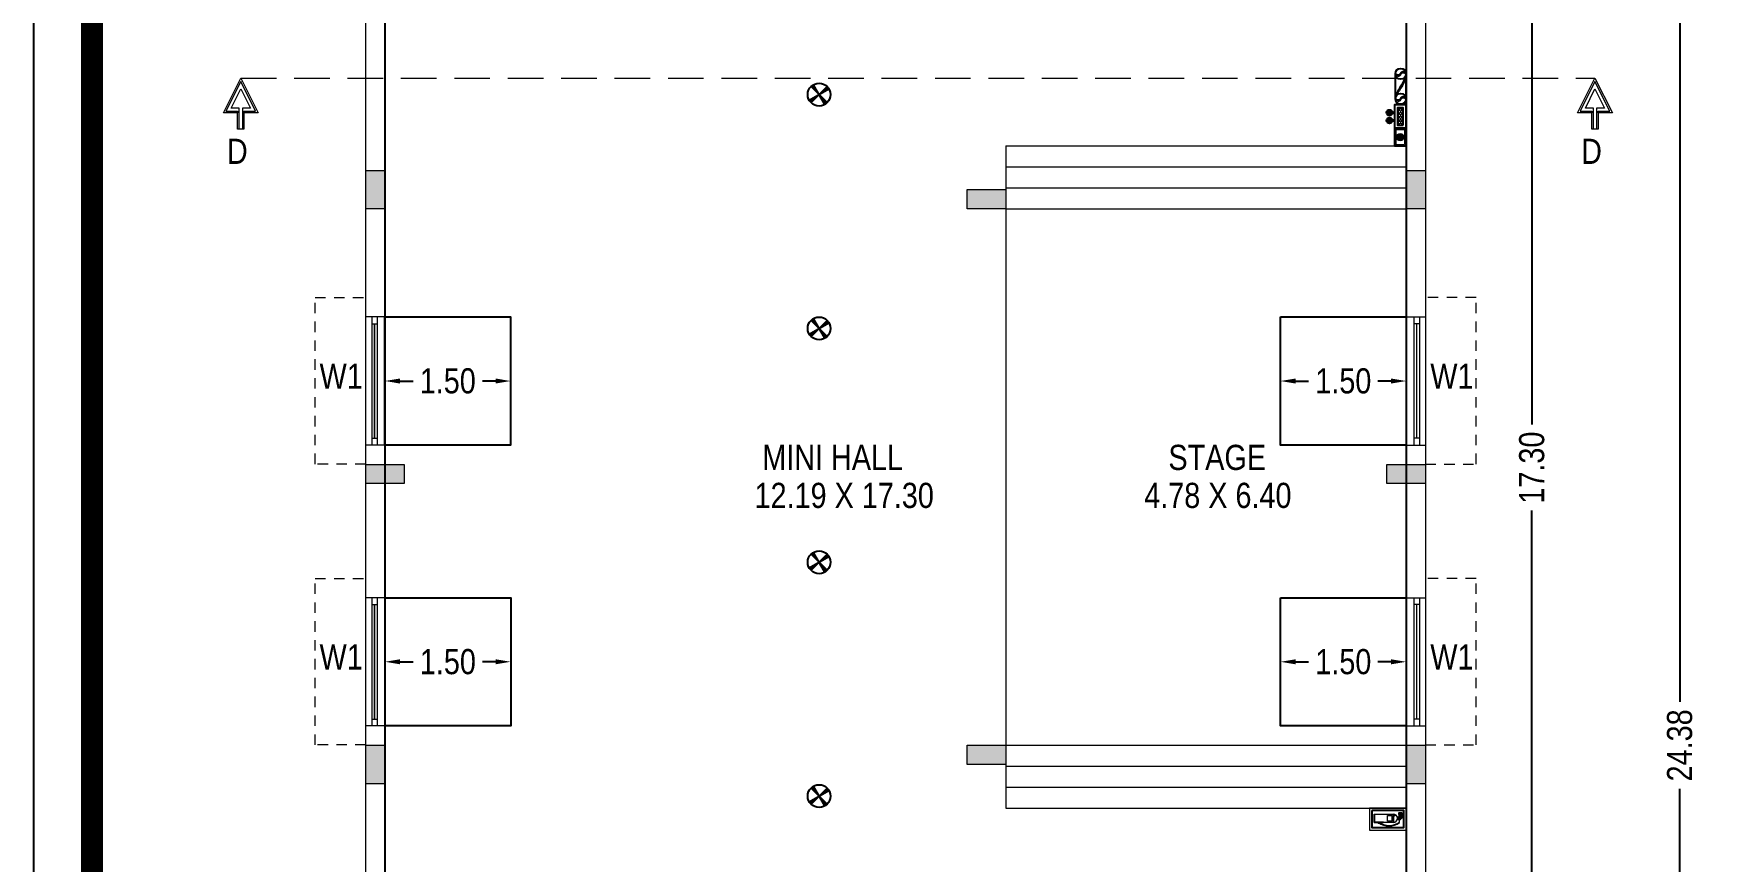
# Model space of a CAD drawing. Header units: metres. Extents: x 3750 to 6203, y 1588 to 3614.
# Drawn here: x 3757.34 to 3777.58, y 1760.38 to 1770.24 of the extents above; entities that cross this region are included whole.
import ezdxf

# ---------------------------------------------------------------- set-up
doc = ezdxf.new("R2010")
doc.units = ezdxf.units.M
doc.linetypes.add('DASHED', pattern=[0.75, 0.5, -0.25])
doc.linetypes.add('HIDDEN2', pattern=[0.1875, 0.125, -0.0625])
for name, color, linetype in [('00', 7, 'Continuous'), ('BLK_4_FLR_0_CARPET_AREA', 14, 'Continuous'), ('BLK_4_FLR_0_REGULAR_ROOM_1', 2, 'Continuous'), ('BLK_4_FLR_0_ROOM_1_LIGHT_VENTILATION_1', 2, 'Continuous'), ('VPORTS', 6, 'Continuous')]:
    doc.layers.add(name, color=color, linetype=linetype)
doc.styles.add('style2a', font='swissc.ttf')
doc.dimstyles.get("Standard").update_dxf_attribs({"dimtxt": 0.3, "dimasz": 0.18, "dimexe": 0.18, "dimexo": 0.0625, "dimgap": 0.09, "dimtad": 0, "dimzin": 0, "dimdsep": 46, "dimtxsty": 'style2a', "dimcen": 0.09, "dimse1": 1, "dimse2": 1, "dimadec": 0, "dimazin": 0, "dimtfac": 1, "dimtofl": 0, "dimtmove": 0, "dimatfit": 3, "dimfxl": 0, "dimtolj": 1, "dimtzin": 0, "dimarcsym": 0})

# ---------------------------------------------------------------- blocks, each defined once
blk = doc.blocks.new('*D482')
at = {"color": 0, "lineweight": -2, "ltscale": 10}
for p, q in [((3776.987203063287, 1773.767589614622), (3776.987203063287, 1762.274136659193)), ((3776.987203063287, 1749.743540846621), (3776.987203063287, 1761.23699380205))]:
    blk.add_line(p, q, dxfattribs=at)
at = {"color": 0, "ltscale": 10}
for points in [[(3776.957203063286, 1773.767589614622), (3777.017203063286, 1773.767589614622), (3776.987203063287, 1773.947589614621)], [(3776.957203063286, 1749.743540846621), (3777.017203063286, 1749.743540846621), (3776.987203063287, 1749.563540846621)]]:
    blk.add_solid(points, dxfattribs=at)
at = {"layer": 'Defpoints', "color": 0, "ltscale": 10}
for p in [(3773.951630812496, 1773.947589614621), (3776.987203063287, 1773.947589614621), (3773.951630812486, 1749.563540846621)]:
    blk.add_point(p, dxfattribs=at)
at = {"color": 0, "lineweight": 18, "ltscale": 10, "insert": (3776.987203063287, 1761.75556523062), "char_height": 0.3, "attachment_point": 5, "rotation": 90, "style": 'style2a'}
blk.add_mtext('\\A1;24.38', dxfattribs=at)
blk = doc.blocks.new('*D483')
at = {"color": 0, "lineweight": -2, "ltscale": 10}
for p, q in [((3775.221869776913, 1773.537589614621), (3775.221869776913, 1765.582687238905)), ((3775.221869776913, 1756.601551096955), (3775.221869776913, 1764.556453472671))]:
    blk.add_line(p, q, dxfattribs=at)
at = {"color": 0, "ltscale": 10}
for points in [[(3775.191869776913, 1773.537589614621), (3775.251869776913, 1773.537589614621), (3775.221869776913, 1773.717589614621)], [(3775.191869776913, 1756.601551096955), (3775.251869776913, 1756.601551096955), (3775.221869776913, 1756.421551096955)]]:
    blk.add_solid(points, dxfattribs=at)
at = {"layer": 'Defpoints', "color": 0, "ltscale": 10}
for p in [(3773.416687327618, 1773.717589614621), (3775.221869776913, 1773.717589614621), (3773.416687327613, 1756.421551096955)]:
    blk.add_point(p, dxfattribs=at)
at = {"color": 0, "lineweight": 18, "ltscale": 10, "insert": (3775.221869776913, 1765.069570355786), "char_height": 0.3, "attachment_point": 5, "rotation": 90, "style": 'style2a'}
blk.add_mtext('\\A1;17.30', dxfattribs=at)
blk = doc.blocks.new('*D534')
at = {"layer": 'BLK_4_FLR_0_ROOM_1_LIGHT_VENTILATION_1', "color": 0, "lineweight": -2}
for p, q in [((3761.712405514077, 1762.752968687397), (3761.868639280312, 1762.752968687397)), ((3762.852405514078, 1762.752968687397), (3762.696171747844, 1762.752968687397))]:
    blk.add_line(p, q, dxfattribs=at)
at = {"layer": 'BLK_4_FLR_0_ROOM_1_LIGHT_VENTILATION_1', "color": 0}
for points in [[(3761.712405514077, 1762.782968687397), (3761.712405514077, 1762.722968687397), (3761.532405514078, 1762.752968687397)], [(3762.852405514078, 1762.782968687397), (3762.852405514078, 1762.722968687397), (3763.032405514078, 1762.752968687397)]]:
    blk.add_solid(points, dxfattribs=at)
at = {"layer": 'Defpoints', "color": 0}
for p in [(3761.532405514078, 1762.752968687397, 3.668906841115462), (3763.032405514078, 1762.752968687397, 3.668906841115462), (3763.032405514078, 1762.752968687397)]:
    blk.add_point(p, dxfattribs=at)
at = {"layer": 'BLK_4_FLR_0_ROOM_1_LIGHT_VENTILATION_1', "color": 0, "insert": (3762.282405514078, 1762.752968687397), "char_height": 0.3, "attachment_point": 5, "style": 'style2a'}
blk.add_mtext('\\A1;1.50', dxfattribs=at)
blk = doc.blocks.new('*D535')
at = {"layer": 'BLK_4_FLR_0_ROOM_1_LIGHT_VENTILATION_1', "color": 0, "lineweight": -2}
for p, q in [((3761.711006708087, 1766.102976307395), (3761.86724047432, 1766.102976307395)), ((3762.851006708087, 1766.102976307395), (3762.694772941852, 1766.102976307395))]:
    blk.add_line(p, q, dxfattribs=at)
at = {"layer": 'BLK_4_FLR_0_ROOM_1_LIGHT_VENTILATION_1', "color": 0}
for points in [[(3761.711006708087, 1766.132976307395), (3761.711006708087, 1766.072976307395), (3761.531006708086, 1766.102976307395)], [(3762.851006708087, 1766.132976307395), (3762.851006708087, 1766.072976307395), (3763.031006708086, 1766.102976307395)]]:
    blk.add_solid(points, dxfattribs=at)
at = {"layer": 'Defpoints', "color": 0}
for p in [(3761.531006708086, 1766.102976307395, 3.668906841115462), (3763.031006708086, 1766.102976307395, 3.668906841115462), (3763.031006708086, 1766.102976307395)]:
    blk.add_point(p, dxfattribs=at)
at = {"layer": 'BLK_4_FLR_0_ROOM_1_LIGHT_VENTILATION_1', "color": 0, "insert": (3762.281006708086, 1766.102976307395), "char_height": 0.3, "attachment_point": 5, "style": 'style2a'}
blk.add_mtext('\\A1;1.50', dxfattribs=at)
blk = doc.blocks.new('*D538')
at = {"layer": 'BLK_4_FLR_0_ROOM_1_LIGHT_VENTILATION_1', "color": 0, "lineweight": -2}
for p, q in [((3772.401630812471, 1766.102976307395), (3772.557864578704, 1766.102976307395)), ((3773.541630812471, 1766.102976307395), (3773.385397046236, 1766.102976307395))]:
    blk.add_line(p, q, dxfattribs=at)
at = {"layer": 'BLK_4_FLR_0_ROOM_1_LIGHT_VENTILATION_1', "color": 0}
for points in [[(3772.401630812471, 1766.132976307395), (3772.401630812471, 1766.072976307395), (3772.22163081247, 1766.102976307395)], [(3773.541630812471, 1766.132976307395), (3773.541630812471, 1766.072976307395), (3773.721630812471, 1766.102976307395)]]:
    blk.add_solid(points, dxfattribs=at)
at = {"layer": 'Defpoints', "color": 0}
for p in [(3772.22163081247, 1766.102976307395, 3.668906841115462), (3773.721630812471, 1766.102976307395, 3.668906841115462), (3773.721630812471, 1766.102976307395)]:
    blk.add_point(p, dxfattribs=at)
at = {"layer": 'BLK_4_FLR_0_ROOM_1_LIGHT_VENTILATION_1', "color": 0, "insert": (3772.97163081247, 1766.102976307395), "char_height": 0.3, "attachment_point": 5, "style": 'style2a'}
blk.add_mtext('\\A1;1.50', dxfattribs=at)
blk = doc.blocks.new('*D539')
at = {"layer": 'BLK_4_FLR_0_ROOM_1_LIGHT_VENTILATION_1', "color": 0, "lineweight": -2}
for p, q in [((3772.401630812471, 1762.752968687397), (3772.557864578704, 1762.752968687397)), ((3773.541630812471, 1762.752968687397), (3773.385397046236, 1762.752968687397))]:
    blk.add_line(p, q, dxfattribs=at)
at = {"layer": 'BLK_4_FLR_0_ROOM_1_LIGHT_VENTILATION_1', "color": 0}
for points in [[(3772.401630812471, 1762.782968687397), (3772.401630812471, 1762.722968687397), (3772.22163081247, 1762.752968687397)], [(3773.541630812471, 1762.782968687397), (3773.541630812471, 1762.722968687397), (3773.721630812471, 1762.752968687397)]]:
    blk.add_solid(points, dxfattribs=at)
at = {"layer": 'Defpoints', "color": 0}
for p in [(3772.22163081247, 1762.752968687397, 3.668906841115462), (3773.721630812471, 1762.752968687397, 3.668906841115462), (3773.721630812471, 1762.752968687397)]:
    blk.add_point(p, dxfattribs=at)
at = {"layer": 'BLK_4_FLR_0_ROOM_1_LIGHT_VENTILATION_1', "color": 0, "insert": (3772.97163081247, 1762.752968687397), "char_height": 0.3, "attachment_point": 5, "style": 'style2a'}
blk.add_mtext('\\A1;1.50', dxfattribs=at)
blk = doc.blocks.new('auto-sprinkler')
at = {"layer": '00'}
h = blk.add_hatch(color=161, dxfattribs=at)
h.dxf.hatch_style = 1
h.paths.add_polyline_path([(5.82e-14, -1.293e-13), (-0.0750000000000014, 0.1299038105677039, 0.0655434628151658), (-0.106066017177958, 0.1060660171780574)])
h.paths.add_polyline_path([(-1.805e-13, -6.54e-14), (0.1299038105676527, 0.0749999999999943, 0.0655434628153172), (0.1060660171779424, 0.1060660171780148)])
h.paths.add_polyline_path([(0.0749999999999432, -0.1299038105676598, 0.0655434628150144), (0.1060660171778358, -0.1060660171780774), (5.83e-14, -1.293e-13)])
h.paths.add_polyline_path([(-0.129903810567711, -0.0749999999999502, 0.0655434628151658), (-0.1060660171780645, -0.1060660171779068), (-1.804e-13, -6.53e-14)])
at = {"layer": '00', "color": 170}
for points in [[(-0.1299038105676409, -0.0749999999999098), (0.1299038105675827, 0.0749999999999538)], [(-0.1060660171781656, -0.1060660171780079), (0.1060660171777663, 0.1060660171778387)], [(0.1060660171777663, -0.1060660171780079), (-0.1060660171778245, 0.106066017177924)], [(0.0749999999999027, -0.1299038105675898), (-0.0749999999999609, 0.1299038105676338)]]:
    blk.add_lwpolyline(points, dxfattribs=at)
blk.add_circle((-2.91e-14, 2.2e-14), 0.15, dxfattribs=at)
blk = doc.blocks.new('cylinder1')
for color, points in [(250, [(-7.5, 38.5), (-7.5, 37), (-1.5, 37), (1.819e-12, 37), (1.819e-12, 38.49999999999989)]), (250, [(-1.5, 36.49111867737474), (-1.5, 37), (-7.5, 35.86409997163537), (-7.5, 35.60965931032275), (-6.156004991853456, 35.60965931032275)]), (7, [(-3.582362558996101, 28.5413344918561, 1), (-4.882362558996101, 28.5413344918561, 1)]), (250, [(-1.5, 37), (-1.5, 33), (0, 33), (0, 34), (-0.25, 34), (-0.25, 36), (0, 36), (0, 37)]), (253, [(0.25, 36), (-0.25, 36), (-0.25, 34), (0.25, 34)]), (250, [(1.5, 37), (0, 37), (0, 36), (0.25, 36), (0.25, 34), (0, 34), (0, 33), (1.5, 33)]), (250, [(1.5, 36), (1.5, 35.5), (6.005287903726634, 35.5, -0.3128595630404711), (6, 6.750000000000008), (6, 6.199155247696468, 0.33166186902408), (6.116349988142244, 36)]), (254, [(6, 5.949155247696468), (6, 5.699155247696468), (6.5, 5.699155247696468), (6.5, 7.499999999999996), (6, 7.499999999999996), (6, 7.249999999999996), (6.25, 7.249999999999996), (6.25, 5.949155247696468)])]:
    blk.add_hatch(color=color).paths.add_polyline_path(points)
at = {"lineweight": 25}
for points in [[(-1.5, 36.49111867737474), (-6.156004991853478, 35.60965931032274), (-7.5, 35.60965931032274), (-7.5, 35.86409997163537), (-1.5, 37), (-7.5, 37), (-7.5, 38.5), (1.819e-12, 38.49999999999989), (1.819e-12, 37)], [(-1.5, 37), (1.5, 37), (1.5, 32.80947501931109)], [(-1.5, 32.80947501931109), (-1.5, 37)], [(-1.5, 33), (1.5, 33)], [(0, 36), (0, 37)], [(0, 33), (0, 34)]]:
    blk.add_lwpolyline(points, dxfattribs=at)
at = {"lineweight": 15}
blk.add_lwpolyline([(-6, 27), (6, 27, 0.9999999999999998)], format="xyb", close=True, dxfattribs=at)
for points in [[(-6, 27), (6, 27)], [(-6, 0), (6, 0)], [(6, 13.5), (6, 0)], [(6, 6.75), (6, 0)]]:
    blk.add_lwpolyline(points)
for points in [[(-6, 27), (6, 27), (6, 0), (-6, 0)], [(-4, 19), (-4, 25), (4, 25), (4, 19)]]:
    blk.add_lwpolyline(points, close=True, dxfattribs=at)
at = {"lineweight": 25}
blk.add_lwpolyline([(0.25, 34), (0.25, 36), (-0.25, 36), (-0.25, 34)], close=True, dxfattribs=at)
at = {"lineweight": 20}
blk.add_lwpolyline([(6, 6.75), (6, 6.199155247696468, 0.33166186902408), (6.116349988142244, 36), (1.5, 36), (1.5, 35.5), (6.005287903726638, 35.5, -0.3128595630404712)], format="xyb", close=True, dxfattribs=at)
blk.add_lwpolyline([(6, 5.949155247696468), (6, 5.699155247696468), (6.5, 5.699155247696468), (6.5, 7.499999999999996), (6, 7.499999999999996), (6, 7.249999999999996), (6.25, 7.249999999999996), (6.25, 5.949155247696468)], close=True)
at = {"lineweight": 25}
blk.add_circle((-4.232362558996101, 28.5413344918561), 0.75, dxfattribs=at)
blk.add_circle((-4.232362558996101, 28.5413344918561), 0.65)
blk = doc.blocks.new('cylinderfinal')
at = {"lineweight": 20}
for points in [[(-13.5, -45), (13.5, -45), (13.5, 0), (-13.5, 0)], [(-10.5, -42), (10.5, -42), (10.5, -3.000000000000003), (-10.5, -3)]]:
    blk.add_lwpolyline(points, close=True, dxfattribs=at)
blk.add_lwpolyline([(-10.5, -42), (10.5, -42), (10.5, -3.000000000000003), (-10.5, -3)], close=True)
at = {"lineweight": 15, "xscale": 0.8699999999998906, "yscale": 0.8699999999998906, "zscale": 1.5}
blk.add_blockref('cylinder1', (-0.9169508714730908, -39.34066445374083), dxfattribs=at)
blk = doc.blocks.new('siern')
blk.add_hatch(color=5).paths.add_polyline_path([(-0.1593222198534196, 4.061119889346909, -0.050918795279975), (-2.084215844903134, 0.0151086477926867, 0.0925672966546958), (-4.033540109677136, -4.074294274310353, -0.0032073073232835), (-4.026732467605971, -4.061119889249931, -0.0483688946395163), (-3.836825126619751, -3.704532133112332, -0.0178884246563004), (-1.736111600250296, -0.1050856800138717, 0.1175623139878069)])
at = {"layer": 'VPORTS', "lineweight": 18}
h = blk.add_hatch(color=20, dxfattribs=at)
edge = h.paths.add_edge_path()
edge.add_arc((-3.003242993894826, 5.125836620620271), 1.15591213153334, 152.305571092109, 342.6944289075761)
edge.add_arc((-1.069537870018141, 4.324869732675344), 0.947658435111645, -16.15980825423901, 151.159808253957, ccw=False)
edge.add_arc((-1.182811693612317, 4.598336933856721), 1.155912131525198, 332.3055710921348, 522.6944289076076)
edge.add_arc((-3.116516817488141, 5.399303821803434), 0.9476584351198534, 163.8401917457499, 331.159808253898, ccw=False)
h = blk.add_hatch(color=20, dxfattribs=at)
edge = h.paths.add_edge_path()
edge.add_arc((-3.003242993894497, -4.598336933864606), 1.155912131531942, 152.3055710922763, 342.6944289077433)
edge.add_arc((-1.069537870018141, -5.399303821805893), 0.947658435111645, -16.15980825423901, 151.159808253957, ccw=False)
edge.add_arc((-1.182811693611987, -5.125836620620876), 1.155912131526594, 332.3055710919675, 522.6944289074403)
edge.add_arc((-3.116516817488947, -4.324869732677806), 0.9476584351170516, 163.8401917461589, 331.1598082543069, ccw=False)
at = {"color": 1}
for points in [[(-4.186054687499563, -4.862086777240619), (-4.186054687499563, 4.862086777240619)], [(0, -4.862086777240619), (0, 4.862086777240619)]]:
    blk.add_lwpolyline(points, dxfattribs=at)
at = {"color": 5}
blk.add_lwpolyline([(-0.1593222198534196, 4.061119889346909, -0.050918795279975), (-2.084215844903134, 0.0151086477926867, 0.0925672966540532), (-4.033540109669047, -4.074294274279964, -0.0196862209365316), (-1.736111600250296, -0.1050856800138717, 0.1175623139878069)], format="xyb", close=True, dxfattribs=at)
at = {"layer": 'VPORTS', "color": 251, "lineweight": 18}
for points in [[(-4.026732467633336, 5.663053665186451, 1.095032819744272), (-1.899656831361426, 4.781990088442399, -0.8950427931265029), (-0.159322219880778, 4.061119889294785, 1.095032819744327), (-2.286397856138135, 4.942183466031565, -0.8950427931261273)], [(-4.026732467633336, -4.061119889302061, 1.095032819744272), (-1.899656831361426, -4.942183466038841, -0.8950427931265029), (-0.159322219880778, -5.663053665186451, 1.095032819744327), (-2.286397856138135, -4.781990088442399, -0.8950427931261273)]]:
    blk.add_lwpolyline(points, format="xyb", close=True, dxfattribs=at)
at = {"layer": 'VPORTS'}
for centre in [(-2.093027343749779, 4.862086777240619), (-2.093027343749779, -4.862086777240619)]:
    blk.add_circle(centre, 2.09302734375, dxfattribs=at)
at = {"layer": 'VPORTS', "lineweight": 18}
blk.add_circle((-2.093027343749779, -4.862086777240619), 2.09302734375, dxfattribs=at)
blk = doc.blocks.new('EmerLight')
h = blk.add_hatch(color=1)
edge = h.paths.add_edge_path()
edge.add_arc((0, 12.75), 2.25, 0, 360)
h = blk.add_hatch(color=1)
edge = h.paths.add_edge_path()
edge.add_arc((6, 12.75), 2.25, 0, 360)
at = {"lineweight": 18}
h = blk.add_hatch(dxfattribs=at)
h.set_pattern_fill('HONEY', color=145, scale=7.5, style=0)
h.set_pattern_definition([(0, (-23575.41711731013, -1310.215376773727), (1.40625, 0.8118988124999997), [0.9375, -1.875]), (120, (-23575.41711731013, -1310.215376773727), (-1.406249996927416, 0.8118988178218671), [0.9374999999999996, -1.874999999999999]), (59.99999999999999, (-23575.41711731013, -1310.215376773727), (3.0725816e-09, 1.623797630321865), [-1.875, 0.9375])])
h.paths.add_polyline_path([(-3.75, 2.25), (9.75, 2.25), (9.75, 6.75), (-3.75, 6.75)])
for points in [[(-0.375, 9), (0.375, 9), (0.375, 10.53147008133764, -0.083920216900384), (-0.375, 10.53147008133764)], [(6.375, 10.53147008133764, -0.083920216900384), (5.625, 10.53147008133764), (5.625, 9), (6.375, 9)]]:
    blk.add_hatch(color=171).paths.add_polyline_path(points)
at = {"color": 5}
for points in [[(-6, 0), (12, 0), (12, 9), (-6, 9)], [(-3.75, 2.25), (9.75, 2.25), (9.75, 6.75), (-3.75, 6.75)]]:
    blk.add_lwpolyline(points, close=True, dxfattribs=at)
at = {"color": 171}
for points in [[(-0.375, 10.53147008133766), (-0.375, 9)], [(0.375, 10.53147008133766), (0.375, 9)], [(5.625, 10.53147008133766), (5.625, 9)], [(6.375, 10.53147008133766), (6.375, 9)]]:
    blk.add_lwpolyline(points, dxfattribs=at)
at = {"color": 1}
for centre in [(0, 12.75), (6, 12.75)]:
    blk.add_circle(centre, 2.25, dxfattribs=at)
blk = doc.blocks.new('switch1')
for points in [[(-7.875, 10.34466991411068), (-7.5, 9.96966991411068), (-7.5, 2.030330085889318), (-7.875, 1.655330085889318)], [(7.344669914111362, 10.87500000000051), (6.969669914111362, 10.5), (-6.969669914111362, 10.50000000000051), (-7.344669914111362, 10.875)], [(-7.344669914111362, 1.124999999999487), (-6.969669914111362, 1.5), (6.969669914111362, 1.499999999999485), (7.344669914111362, 1.125)], [(7.875, 1.655330085889318), (7.5, 2.030330085889318), (7.5, 9.96966991411068), (7.875, 10.34466991411068)]]:
    blk.add_hatch(color=254).paths.add_polyline_path(points)
h = blk.add_hatch(color=20)
edge = h.paths.add_edge_path()
edge.add_arc((0, 6), 3.75, 0, 360)
edge = h.paths.add_edge_path(flags=17)
edge.add_arc((0, 6), 2.25, 0, 360)
h = blk.add_hatch()
h.set_pattern_fill('ANSI31', color=1, scale=0.3, style=0)
h.set_pattern_definition([(45, (0, 0), (-0.6735192090801866, 0.6735192090801866), [])])
edge = h.paths.add_edge_path()
edge.add_arc((0, 6), 2.25, 0, 360)
at = {"color": 7, "lineweight": 25}
blk.add_lwpolyline([(-9, 0), (9, 0), (9, 12), (-9, 12)], close=True, dxfattribs=at)
at = {"color": 7, "lineweight": 20}
for points in [[(-7.875, 10.34466991411068), (-7.5, 9.96966991411068), (-7.5, 2.030330085889318), (-7.875, 1.655330085889318)], [(7.344669914111362, 10.87500000000051), (6.969669914111362, 10.5), (-6.969669914111362, 10.50000000000051), (-7.344669914111362, 10.875)], [(-7.344669914111362, 1.124999999999487), (-6.969669914111362, 1.5), (6.969669914111362, 1.499999999999485), (7.344669914111362, 1.125)], [(7.875, 1.655330085889318), (7.5, 2.030330085889318), (7.5, 9.96966991411068), (7.875, 10.34466991411068)]]:
    blk.add_lwpolyline(points, close=True, dxfattribs=at)
at = {"color": 20, "lineweight": 5}
for radius in [3.75, 2.25]:
    blk.add_circle((0, 6), radius, dxfattribs=at)

msp = doc.modelspace()

# ---------------------------------------------------------------- hatches: boundary and pattern name
at = {"lineweight": 18, "ltscale": 10}
h = msp.add_hatch(color=256, dxfattribs=at)
h.dxf.hatch_style = 1
h.paths.add_polyline_path([(3761.302405514083, 1768.15637803222), (3761.532405514085, 1768.15637803222), (3761.532405514085, 1768.61637803222), (3761.302405514083, 1768.61637803222)])
h = msp.add_hatch(color=256, dxfattribs=at)
h.dxf.hatch_style = 1
h.paths.add_polyline_path([(3773.721630812474, 1768.156378032221), (3773.951630812477, 1768.156378032221), (3773.951630812477, 1768.616378032221), (3773.721630812474, 1768.616378032221)])
h = msp.add_hatch(color=256, dxfattribs=at)
h.dxf.hatch_style = 1
h.paths.add_polyline_path([(3768.481630812465, 1768.387377061387), (3768.481630812465, 1768.157377061384), (3768.941630812469, 1768.157377061384), (3768.941630812469, 1768.387377061387)])
h = msp.add_hatch(color=256, dxfattribs=at)
h.dxf.hatch_style = 1
h.paths.add_polyline_path([(3761.302405514083, 1765.10837193622), (3761.302405514083, 1764.878371936217), (3761.762405514084, 1764.878371936217), (3761.762405514084, 1765.10837193622)])
h = msp.add_hatch(color=256, dxfattribs=at)
h.dxf.hatch_style = 1
h.paths.add_polyline_path([(3773.491643747773, 1765.10837193622), (3773.491643747773, 1764.878371936217), (3773.951643747775, 1764.878371936217), (3773.951643747775, 1765.10837193622)])
h = msp.add_hatch(color=256, dxfattribs=at)
h.dxf.hatch_style = 1
h.paths.add_polyline_path([(3761.302405514083, 1761.298364316222), (3761.532405514085, 1761.298364316222), (3761.532405514085, 1761.758364316221), (3761.302405514083, 1761.758364316221)])
h = msp.add_hatch(color=256, dxfattribs=at)
h.dxf.hatch_style = 1
h.paths.add_polyline_path([(3768.481630812465, 1761.758365161106), (3768.481630812465, 1761.528365161104), (3768.941630812469, 1761.528365161104), (3768.941630812469, 1761.758365161106)])
h = msp.add_hatch(color=256, dxfattribs=at)
h.dxf.hatch_style = 1
h.paths.add_polyline_path([(3773.721630812481, 1761.298364316222), (3773.951630812483, 1761.298364316222), (3773.951630812483, 1761.758364316222), (3773.721630812481, 1761.758364316222)])

# ---------------------------------------------------------------- linework, layer by layer
for p, q in [((3761.302405514078, 1749.56354084662, 3.668906841115462), (3761.302405514078, 1773.947589614621, 3.668906841115462)), ((3773.951630812471, 1773.947589614621, 3.668906841115462), (3773.951630812471, 1749.56354084662, 3.668906841115462)), ((3761.532405514078, 1749.79354084662, 3.668906841115462), (3761.532405514078, 1773.71758961462, 3.668906841115462)), ((3773.721630812471, 1773.71758961462, 3.668906841115462), (3773.721630812471, 1749.79354084662, 3.668906841115462)), ((3768.941630812469, 1768.907377061384, 3.668906841115462), (3773.721630812474, 1768.907377061384, 3.668906841115462)), ((3768.941630812469, 1768.907377061384, 3.668906841115341), (3768.941630812469, 1761.008365032439, 3.668906841116616)), ((3768.941630812469, 1768.657377061384, 3.668906841115462), (3773.721630812474, 1768.657377061384, 3.668906841115462)), ((3768.941630812469, 1768.407377061384, 3.668906841115462), (3773.721630812474, 1768.407377061384, 3.668906841115462)), ((3768.941630812469, 1768.157377061384, 3.668906841115462), (3773.721630812474, 1768.157377061384, 3.668906841115462)), ((3768.941630812469, 1761.758365161106, 3.668906841116495), (3773.721630812467, 1761.758365161106, 3.668906841116495)), ((3768.941630812469, 1761.508365161107, 3.668906841116495), (3773.721630812467, 1761.508365161107, 3.668906841116495)), ((3768.941630812469, 1761.258365161107, 3.668906841116495), (3773.721630812467, 1761.258365161107, 3.668906841116495)), ((3768.941630812469, 1761.008365161106, 3.668906841116495), (3773.721630812467, 1761.008365161106, 3.668906841116495))]:
    msp.add_line(p, q, dxfattribs=at)
at = {"linetype": 'ByBlock', "lineweight": 18}
for p, q in [((3759.60332981409, 1769.302929629219), (3759.810333072215, 1769.716936145472)), ((3759.810333072215, 1769.716936145472), (3760.018578063558, 1769.302162195886)), ((3775.768941987051, 1769.302929629219), (3775.975945245175, 1769.716936145472)), ((3775.975945245175, 1769.716936145472), (3776.18419023652, 1769.302162195886)), ((3759.771961405539, 1769.302162195886), (3759.602088080872, 1769.302162195886)), ((3759.771961405539, 1769.108641871555), (3759.771961405539, 1769.302162195886)), ((3760.018578063558, 1769.302162195886), (3759.848704738885, 1769.302162195886)), ((3759.848704738885, 1769.302162195886), (3759.848704738885, 1769.108641871555)), ((3775.9375735785, 1769.302162195886), (3775.767700253833, 1769.302162195886)), ((3775.9375735785, 1769.108641871555), (3775.9375735785, 1769.302162195886)), ((3776.18419023652, 1769.302162195886), (3776.014316911845, 1769.302162195886)), ((3776.014316911845, 1769.302162195886), (3776.014316911845, 1769.108641871555)), ((3759.848704738885, 1769.108641871555), (3759.771961405539, 1769.108641871555)), ((3776.014316911845, 1769.108641871555), (3775.9375735785, 1769.108641871555))]:
    msp.add_line(p, q, dxfattribs=at)
at = {"linetype": 'DASHED', "lineweight": 18, "ltscale": 0.85}
msp.add_line((3759.810333072215, 1769.716936145472), (3775.975945245181, 1769.716936145471), dxfattribs=at)
at = {"lineweight": 18}
for p, q in [((3761.531006708086, 1766.867577526596, 3.668906841115462), (3761.302406250889, 1766.867577526596, 3.668906841115462)), ((3761.374971881502, 1766.867577526596, 3.668906841115462), (3761.374971881502, 1765.338375088194, 3.668906841115462)), ((3761.438969971863, 1766.867577526596, 3.668906841115462), (3761.438969971863, 1765.338375088194, 3.668906841115462)), ((3773.723029618487, 1766.867577526596, 3.668906841115462), (3773.951630075683, 1766.867577526596, 3.668906841115462)), ((3773.815066354709, 1766.867577526596, 3.668906841115462), (3773.815066354709, 1765.338375088194, 3.668906841115462)), ((3773.879064445072, 1766.867577526596, 3.668906841115462), (3773.879064445072, 1765.338375088194, 3.668906841115462)), ((3761.374971881502, 1766.786367375412, 3.668906841115462), (3761.438969971863, 1766.786367375412, 3.668906841115462)), ((3773.879064445072, 1766.786367375412, 3.668906841115462), (3773.815066354709, 1766.786367375412, 3.668906841115462)), ((3761.374971881502, 1765.419585239378, 3.668906841115462), (3761.438969971863, 1765.419585239378, 3.668906841115462)), ((3773.879064445072, 1765.419585239378, 3.668906841115462), (3773.815066354709, 1765.419585239378, 3.668906841115462)), ((3761.531006708086, 1765.338375088194, 3.668906841115462), (3761.302406250889, 1765.338375088194, 3.668906841115462)), ((3773.723029618487, 1765.338375088194, 3.668906841115462), (3773.951630075683, 1765.338375088194, 3.668906841115462)), ((3761.531006708086, 1763.517569906596, 3.668906841115462), (3761.302406250889, 1763.517569906596, 3.668906841115462)), ((3761.374971881502, 1763.517569906596, 3.668906841115462), (3761.374971881502, 1761.988367468196, 3.668906841115462)), ((3761.374971881502, 1763.436359755413, 3.668906841115462), (3761.438969971863, 1763.436359755413, 3.668906841115462)), ((3761.438969971863, 1763.517569906596, 3.668906841115462), (3761.438969971863, 1761.988367468196, 3.668906841115462)), ((3773.723029618487, 1763.517569906596, 3.668906841115462), (3773.951630075683, 1763.517569906596, 3.668906841115462)), ((3773.815066354709, 1763.517569906596, 3.668906841115462), (3773.815066354709, 1761.988367468196, 3.668906841115462)), ((3773.879064445072, 1763.436359755413, 3.668906841115462), (3773.815066354709, 1763.436359755413, 3.668906841115462)), ((3773.879064445072, 1763.517569906596, 3.668906841115462), (3773.879064445072, 1761.988367468196, 3.668906841115462)), ((3761.531006708086, 1761.988367468196, 3.668906841115462), (3761.302406250889, 1761.988367468196, 3.668906841115462)), ((3761.374971881502, 1762.069577619379, 3.668906841115462), (3761.438969971863, 1762.069577619379, 3.668906841115462)), ((3773.723029618487, 1761.988367468196, 3.668906841115462), (3773.951630075683, 1761.988367468196, 3.668906841115462)), ((3773.879064445072, 1762.069577619379, 3.668906841115462), (3773.815066354709, 1762.069577619379, 3.668906841115462))]:
    msp.add_line(p, q, dxfattribs=at)
msp.add_lwpolyline([(3757.340824743216, 1816.196221668608), (3848.905597230973, 1816.196221668608), (3848.905597230973, 1743.750970660079), (3757.340824743216, 1743.750970660079)], close=True)
at = {"const_width": 0.2621787911690192}
msp.add_lwpolyline([(3758.035644861156, 1744.445790778017), (3848.21077711303, 1744.445790778017), (3848.21077711303, 1815.501401550668), (3758.035644861156, 1815.501401550668)], close=True, dxfattribs=at)
at = {"linetype": 'ByBlock', "lineweight": 18}
for points in [[(3759.810333072215, 1769.675751351026), (3759.633131411312, 1769.321348029222), (3759.771961405539, 1769.321348029222), (3759.771961405539, 1769.302929629219)], [(3759.848704738885, 1769.302162195886), (3759.848704738885, 1769.321348029222), (3759.987534733119, 1769.321348029222), (3759.810333072215, 1769.675751351026)], [(3775.975945245175, 1769.675751351026), (3775.798743584273, 1769.321348029222), (3775.9375735785, 1769.321348029222), (3775.9375735785, 1769.302929629219)], [(3776.014316911845, 1769.302162195886), (3776.014316911845, 1769.321348029222), (3776.15314690608, 1769.321348029222), (3775.975945245175, 1769.675751351026)], [(3759.791147238882, 1769.108641871555), (3759.791147238882, 1769.359719695896), (3759.695218072193, 1769.359719695896), (3759.810333072215, 1769.589949695936), (3759.925448072231, 1769.359719695896), (3759.829518905551, 1769.359719695896), (3759.829518905551, 1769.340533862559), (3759.829518905551, 1769.108641871555)], [(3775.956759411844, 1769.108641871555), (3775.956759411844, 1769.359719695896), (3775.860830245154, 1769.359719695896), (3775.975945245175, 1769.589949695936), (3776.091060245191, 1769.359719695896), (3775.995131078512, 1769.359719695896), (3775.995131078512, 1769.340533862559), (3775.995131078512, 1769.108641871555)]]:
    msp.add_lwpolyline(points, dxfattribs=at)
at = {"lineweight": 18, "ltscale": 10}
for points, elevation in [([(3761.53240551408, 1768.15637803222), (3761.302405514083, 1768.15637803222), (3761.302405514083, 1768.61637803222), (3761.532405514085, 1768.61637803222), (3761.532405514085, 1768.15637803222)], 3.668906841115462), ([(3773.951630812472, 1768.156378032221), (3773.721630812474, 1768.156378032221), (3773.721630812474, 1768.616378032221), (3773.951630812477, 1768.616378032221), (3773.951630812477, 1768.156378032221)], 3.668906841115462), ([(3768.481630812465, 1768.157377061388), (3768.481630812465, 1768.387377061387), (3768.941630812469, 1768.387377061387), (3768.941630812469, 1768.157377061384), (3768.481630812465, 1768.157377061384)], 3.668906841115462), ([(3761.302405514083, 1764.878371936221), (3761.302405514083, 1765.10837193622), (3761.762405514084, 1765.10837193622), (3761.762405514084, 1764.878371936217), (3761.302405514083, 1764.878371936217)], 3.668906841115462), ([(3773.491643747773, 1764.878371936221), (3773.491643747773, 1765.10837193622), (3773.951643747775, 1765.10837193622), (3773.951643747775, 1764.878371936217), (3773.491643747773, 1764.878371936217)], 3.668906841115462), ([(3761.53240551408, 1761.298364316222), (3761.302405514083, 1761.298364316222), (3761.302405514083, 1761.758364316221), (3761.532405514085, 1761.758364316221), (3761.532405514085, 1761.298364316222)], 3.668906841115462), ([(3768.481630812465, 1761.528365161107), (3768.481630812465, 1761.758365161106), (3768.941630812469, 1761.758365161106), (3768.941630812469, 1761.528365161104), (3768.481630812465, 1761.528365161104)], 3.668906841116495), ([(3773.95163081248, 1761.298364316222), (3773.721630812481, 1761.298364316222), (3773.721630812481, 1761.758364316222), (3773.951630812483, 1761.758364316222), (3773.951630812483, 1761.298364316222)], 3.668906841115462)]:
    msp.add_lwpolyline(points, dxfattribs=dict(at, elevation=elevation))
at = {"linetype": 'HIDDEN2', "lineweight": 18, "elevation": 3.668906841115462}
for points in [[(3761.30240551409, 1765.111966043015), (3760.698514532612, 1765.111966043015), (3760.698514532612, 1767.097577526596), (3761.30240551409, 1767.097577526596)], [(3773.951630812483, 1765.111966043015), (3774.555521793962, 1765.111966043015), (3774.555521793962, 1767.097577526596), (3773.951630812483, 1767.097577526596)], [(3761.30240551409, 1761.761958423015), (3760.698514532612, 1761.761958423015), (3760.698514532612, 1763.747569906597), (3761.30240551409, 1763.747569906597)], [(3773.951630812483, 1761.761958423015), (3774.555521793962, 1761.761958423015), (3774.555521793962, 1763.747569906597), (3773.951630812483, 1763.747569906597)]]:
    msp.add_lwpolyline(points, dxfattribs=at)
at = {"lineweight": 18, "const_width": 0.0190500381, "elevation": 3.668906841115462}
for points in [[(3761.406970926684, 1766.786367375412), (3761.406970926684, 1765.419585239378)], [(3773.847065399889, 1766.786367375412), (3773.847065399889, 1765.419585239378)], [(3761.406970926684, 1763.436359755413), (3761.406970926684, 1762.069577619379)], [(3773.847065399889, 1763.436359755413), (3773.847065399889, 1762.069577619379)]]:
    msp.add_lwpolyline(points, dxfattribs=at)
at = {"layer": 'BLK_4_FLR_0_CARPET_AREA', "elevation": 3.668906841115462}
msp.add_lwpolyline([(3761.532405514078, 1773.71758961462), (3773.721630812471, 1773.71758961462), (3773.721630812471, 1756.421551096954), (3761.532405514078, 1756.421551096954)], close=True, dxfattribs=at)
at = {"layer": 'BLK_4_FLR_0_REGULAR_ROOM_1', "color": 2, "elevation": 3.668906841115462}
msp.add_lwpolyline([(3761.532405514078, 1773.71758961462), (3773.721630812471, 1773.71758961462), (3773.721630812471, 1756.421551096954), (3761.532405514078, 1756.421551096954)], close=True, dxfattribs=at)
at = {"layer": 'BLK_4_FLR_0_ROOM_1_LIGHT_VENTILATION_1', "color": 2, "elevation": 3.668906841115462}
for points in [[(3761.531006708086, 1766.867577526596), (3763.031006708086, 1766.867577526596), (3763.031006708086, 1765.338375088194), (3761.531006708086, 1765.338375088194)], [(3772.22163081247, 1766.867577526596), (3773.721630812471, 1766.867577526596), (3773.721630812471, 1765.338375088194), (3772.22163081247, 1765.338375088194)], [(3761.532405514078, 1763.517569906596), (3763.032405514078, 1763.517569906596), (3763.032405514078, 1761.988367468196), (3761.532405514078, 1761.988367468196)], [(3772.22163081247, 1763.517569906596), (3773.721630812471, 1763.517569906596), (3773.721630812471, 1761.988367468196), (3772.22163081247, 1761.988367468196)]]:
    msp.add_lwpolyline(points, close=True, dxfattribs=at)

# ---------------------------------------------------------------- block references
for name, p, xscale, yscale, zscale in [('siern', (3773.72163081247, 1769.619157542166, 3.668906841115462), 0.0307992739753583, 0.0307992739753583, 0.0307992739753583), ('auto-sprinkler', (3766.714015877261, 1769.52029660044, 3.668906841115501), 0.9078596091205212, 0.9078596091205212, 0.9078596091205212), ('auto-sprinkler', (3766.714015877261, 1766.730426262009, 3.668906841115491), 0.9078596091205212, 0.9078596091205212, 0.9078596091205212), ('auto-sprinkler', (3766.714015877261, 1763.940555923578, 3.668906841115481), 0.9078596091205212, 0.9078596091205212, 0.9078596091205212), ('auto-sprinkler', (3766.714015877261, 1761.150685585119, 3.668906841115471), 0.9078596091205212, 0.9078596091205212, 0.9078596091205212)]:
    msp.add_blockref(name, p, dxfattribs=dict(xscale=xscale, yscale=yscale, zscale=zscale))
for name, p, xscale, yscale, zscale, rotation in [('EmerLight', (3773.72163081247, 1769.211919325956, 3.668906841115462), 0.0155180250680052, 0.0155180250680052, 0.0155180250680052, 90), ('switch1', (3773.72163081247, 1769.013094118466, 3.668906841115462), 0.0117463396757522, 0.0117463396757522, 0.0117463396757522, 90), ('cylinderfinal', (3773.721630812471, 1760.876710123213, 3.668906841115462), 0.009752225029085, 0.009752225029085, 0.009752225029085, 270)]:
    msp.add_blockref(name, p, dxfattribs=dict(xscale=xscale, yscale=yscale, zscale=zscale, rotation=rotation))

# ---------------------------------------------------------------- texts
at = {"lineweight": 18, "style": 'style2a'}
for s, p in [('D', (3759.644891360411, 1768.693489508782)), ('D', (3775.810503533371, 1768.693489508782)), ('W1', (3760.751071289702, 1766.010640768371)), ('W1', (3774.010174842206, 1766.010640768371)), ('MINI HALL', (3766.03578696589, 1765.041744027541)), ('STAGE', (3770.883768611677, 1765.041744027541)), ('12.19 X 17.30', (3765.943523570154, 1764.588362573798)), ('4.78 X 6.40', (3770.594949615752, 1764.588362573798)), ('W1', (3760.751071289702, 1762.660633148372)), ('W1', (3774.010174842206, 1762.660633148372))]:
    msp.add_text(s, height=0.3, dxfattribs=at).set_placement(p)

# ---------------------------------------------------------------- dimensions: what is measured, and where the dimension line sits
at = {"lineweight": 18, "ltscale": 10}
for base, p1, p2, override, picture, middle in [((3776.987203063287, 1773.947589614621, 3.668906841115462), (3773.951630812483, 1749.56354084662, 3.668906841115462), (3773.951630812496, 1773.947589614621, 3.668906841115462), {"dimtxt": 0.3, "dimdec": 2, "dimtxsty": 'style2a'}, '*D482', (3776.987203063287, 1761.75556523062, 3.668906841115462)), ((3775.221869776913, 1773.717589614621, 3.668906841115462), (3773.416687327613, 1756.421551096954, 3.668906841115462), (3773.416687327616, 1773.71758961462, 3.668906841115462), {"dimtmove": 1}, '*D483', (3775.221869776913, 1765.069570355786, 3.668906841115462))]:
    dim = msp.add_linear_dim(base=base, p1=p1, p2=p2, angle=90, dimstyle='Standard', override=override, dxfattribs=at)
    dim.commit()
    dim.dimension.update_dxf_attribs({"geometry": picture, "text_midpoint": middle})
at = {"layer": 'BLK_4_FLR_0_ROOM_1_LIGHT_VENTILATION_1', "color": 232}
for base, p1, p2, picture, middle in [((3763.031006708086, 1766.102976307395), (3761.531006708086, 1766.102976307395, 3.668906841115462), (3763.031006708086, 1766.102976307395, 3.668906841115462), '*D535', (3762.281006708086, 1766.102976307395)), ((3773.721630812471, 1766.102976307395), (3772.22163081247, 1766.102976307395, 3.668906841115462), (3773.721630812471, 1766.102976307395, 3.668906841115462), '*D538', (3772.97163081247, 1766.102976307395)), ((3763.032405514078, 1762.752968687397), (3761.532405514078, 1762.752968687397, 3.668906841115462), (3763.032405514078, 1762.752968687397, 3.668906841115462), '*D534', (3762.282405514078, 1762.752968687397)), ((3773.721630812471, 1762.752968687397), (3772.22163081247, 1762.752968687397, 3.668906841115462), (3773.721630812471, 1762.752968687397, 3.668906841115462), '*D539', (3772.97163081247, 1762.752968687397))]:
    dim = msp.add_linear_dim(base=base, p1=p1, p2=p2, dimstyle='Standard', override={"dimtxt": 0.3, "dimdec": 2, "dimtxsty": 'style2a'}, dxfattribs=at)
    dim.commit()
    dim.dimension.update_dxf_attribs({"geometry": picture, "text_midpoint": middle})

doc.saveas('drawing.dxf')
